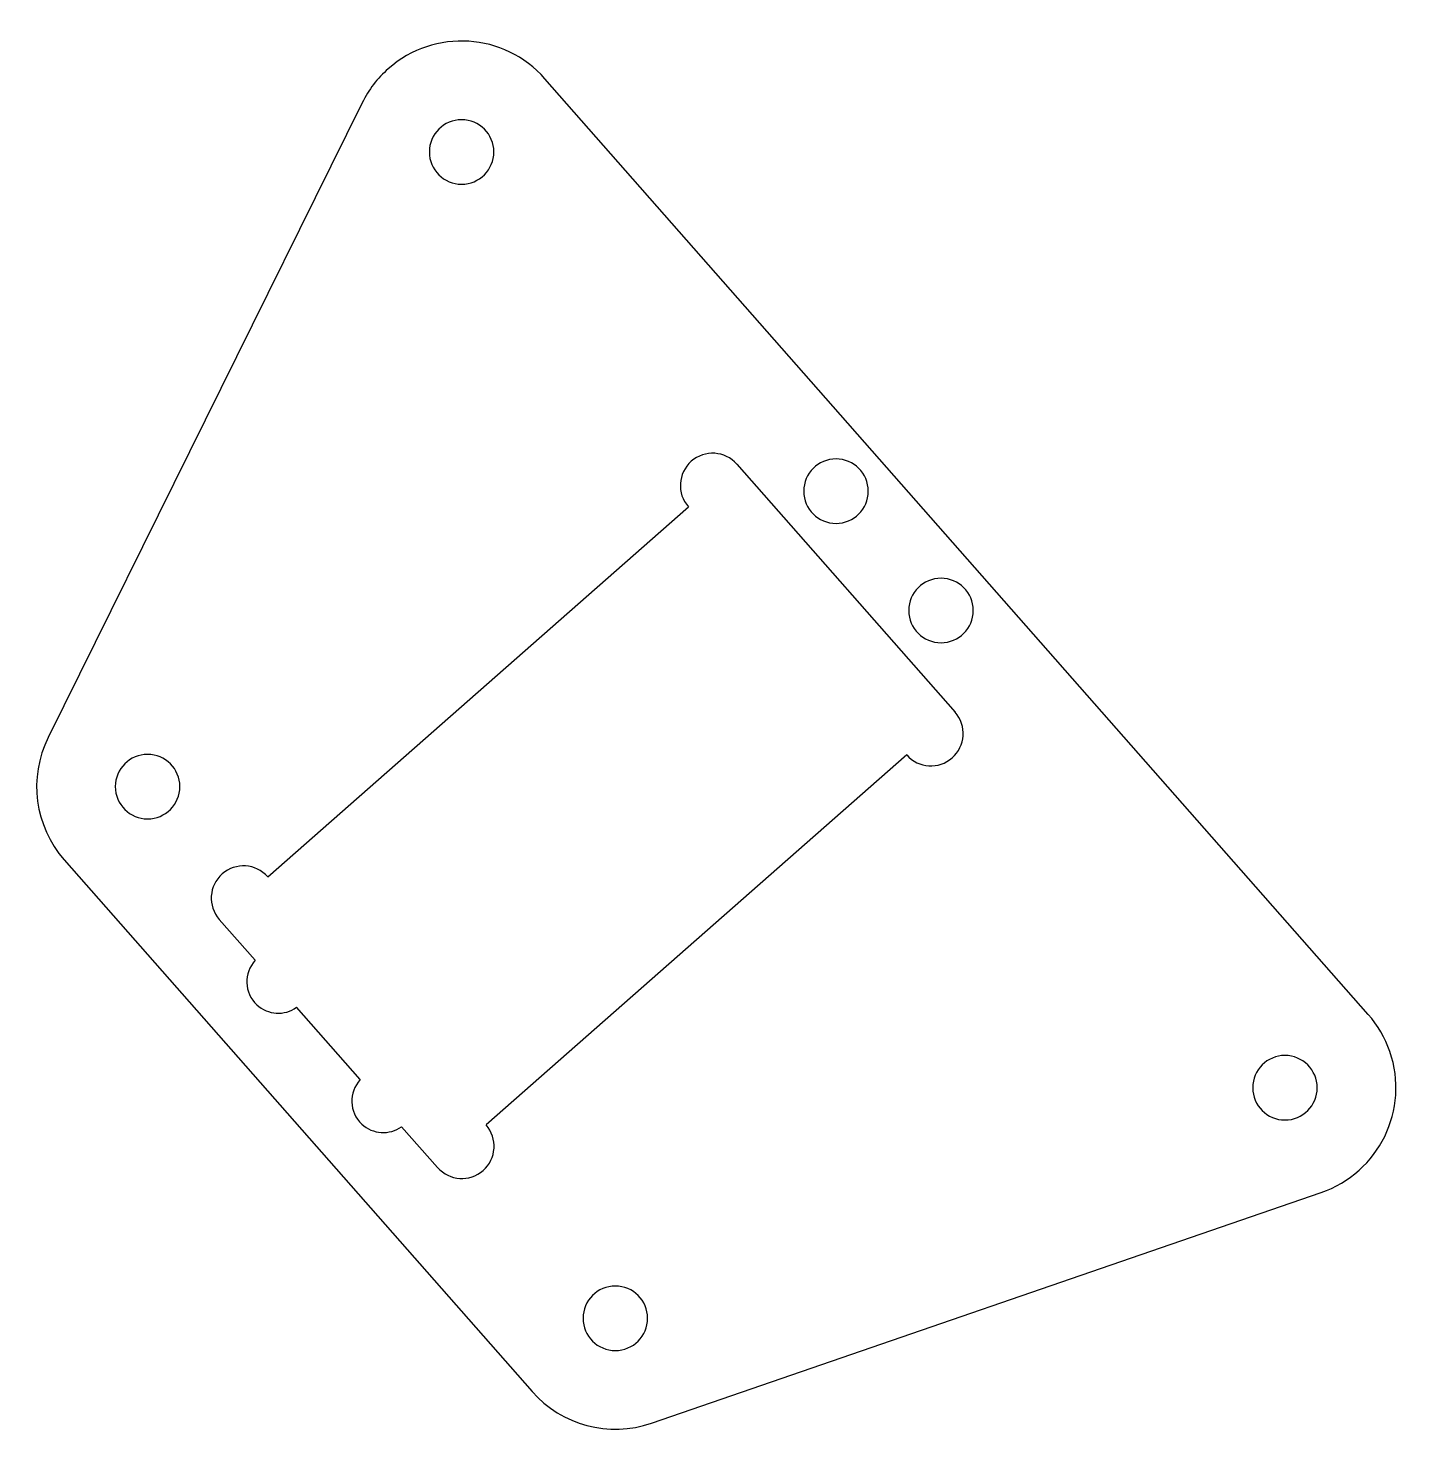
# Model space of a CAD drawing. Header units: inches. Extents: x 32.7 to 120.4, y 57.1 to 146.7.
import ezdxf

# ---------------------------------------------------------------- set-up
doc = ezdxf.new("R2010")
doc.units = ezdxf.units.IN
doc.header["$MEASUREMENT"] = 0

# ---------------------------------------------------------------- blocks, each defined once
blk = doc.blocks.new('block 2')
at = {"color": 7, "lineweight": 25}
blk.add_open_spline([(38.194, 98.51), (38.194, 99.642), (39.112, 100.56), (40.244, 100.56), (41.376, 100.56), (42.294, 99.642), (42.294, 98.51), (42.294, 97.378), (41.376, 96.46), (40.244, 96.46), (39.112, 96.46), (38.194, 97.378), (38.194, 98.51), (38.194, 98.51), (38.194, 98.51), (38.194, 98.51)], degree=3, knots=[0, 0, 0, 0, 1, 1, 1, 2, 2, 2, 3, 3, 3, 4, 4, 4, 5, 5, 5, 5], dxfattribs=at)
blk = doc.blocks.new('block 3')
at = {"color": 7, "lineweight": 25}
blk.add_open_spline([(67.917, 64.723), (67.917, 65.855), (68.835, 66.773), (69.967, 66.773), (71.099, 66.773), (72.017, 65.855), (72.017, 64.723), (72.017, 63.591), (71.099, 62.673), (69.967, 62.673), (68.835, 62.673), (67.917, 63.591), (67.917, 64.723), (67.917, 64.723), (67.917, 64.723), (67.917, 64.723)], degree=3, knots=[0, 0, 0, 0, 1, 1, 1, 2, 2, 2, 3, 3, 3, 4, 4, 4, 5, 5, 5, 5], dxfattribs=at)
blk = doc.blocks.new('block 4')
at = {"color": 7, "lineweight": 25}
blk.add_open_spline([(58.147, 138.844), (58.147, 139.976), (59.065, 140.894), (60.197, 140.894), (61.329, 140.894), (62.247, 139.976), (62.247, 138.844), (62.247, 137.712), (61.329, 136.794), (60.197, 136.794), (59.065, 136.794), (58.147, 137.712), (58.147, 138.844), (58.147, 138.844), (58.147, 138.844), (58.147, 138.844)], degree=3, knots=[0, 0, 0, 0, 1, 1, 1, 2, 2, 2, 3, 3, 3, 4, 4, 4, 5, 5, 5, 5], dxfattribs=at)
blk = doc.blocks.new('block 5')
at = {"color": 7, "lineweight": 25}
blk.add_open_spline([(110.465, 79.374), (110.465, 80.506), (111.383, 81.424), (112.515, 81.424), (113.647, 81.424), (114.565, 80.506), (114.565, 79.374), (114.565, 78.242), (113.647, 77.324), (112.515, 77.324), (111.383, 77.324), (110.465, 78.242), (110.465, 79.374), (110.465, 79.374), (110.465, 79.374), (110.465, 79.374)], degree=3, knots=[0, 0, 0, 0, 1, 1, 1, 2, 2, 2, 3, 3, 3, 4, 4, 4, 5, 5, 5, 5], dxfattribs=at)
blk = doc.blocks.new('block 6')
at = {"color": 7, "lineweight": 25}
blk.add_open_spline([(64.674, 60.067), (64.674, 60.067), (34.95, 93.853), (34.95, 93.853), (33.062, 96), (32.657, 99.074), (33.925, 101.636), (33.925, 101.636), (53.878, 141.97), (53.878, 141.97), (54.286, 142.794), (54.85, 143.53), (55.54, 144.137), (58.464, 146.709), (62.919, 146.424), (65.49, 143.501), (65.49, 143.501), (117.808, 84.031), (117.808, 84.031), (118.416, 83.34), (118.882, 82.538), (119.181, 81.669), (120.449, 77.988), (118.492, 73.976), (114.811, 72.708), (114.811, 72.708), (72.262, 58.057), (72.262, 58.057), (69.559, 57.127), (66.562, 57.92), (64.674, 60.067)], degree=3, knots=[0, 0, 0, 0, 1, 1, 1, 2, 2, 2, 3, 3, 3, 4, 4, 4, 5, 5, 5, 6, 6, 6, 7, 7, 7, 8, 8, 8, 9, 9, 9, 10, 10, 10, 10], dxfattribs=at)
blk = doc.blocks.new('block 7')
at = {"color": 7, "lineweight": 25}
blk.add_open_spline([(81.939, 117.286), (81.939, 118.418), (82.857, 119.336), (83.989, 119.336), (85.121, 119.336), (86.039, 118.418), (86.039, 117.286), (86.039, 116.154), (85.121, 115.236), (83.989, 115.236), (82.857, 115.236), (81.939, 116.154), (81.939, 117.286), (81.939, 117.286), (81.939, 117.286), (81.939, 117.286)], degree=3, knots=[0, 0, 0, 0, 1, 1, 1, 2, 2, 2, 3, 3, 3, 4, 4, 4, 5, 5, 5, 5], dxfattribs=at)
blk = doc.blocks.new('block 8')
at = {"color": 7, "lineweight": 25}
blk.add_open_spline([(88.61, 109.703), (88.61, 110.835), (89.528, 111.753), (90.66, 111.753), (91.792, 111.753), (92.71, 110.835), (92.71, 109.703), (92.71, 108.571), (91.792, 107.653), (90.66, 107.653), (89.528, 107.653), (88.61, 108.571), (88.61, 109.703), (88.61, 109.703), (88.61, 109.703), (88.61, 109.703)], degree=3, knots=[0, 0, 0, 0, 1, 1, 1, 2, 2, 2, 3, 3, 3, 4, 4, 4, 5, 5, 5, 5], dxfattribs=at)
blk = doc.blocks.new('block 9')
at = {"color": 7, "lineweight": 25}
blk.add_open_spline([(58.671, 74.302), (59.419, 73.452), (60.714, 73.37), (61.564, 74.117), (62.415, 74.865), (62.497, 76.161), (61.75, 77.011)], degree=3, knots=[0, 0, 0, 0, 1, 1, 1, 2, 2, 2, 2], dxfattribs=at)
blk = doc.blocks.new('block 10')
at = {"color": 7, "lineweight": 25}
blk.add_lwpolyline([(58.671, 74.302), (56.386, 76.9)], dxfattribs=at)
blk = doc.blocks.new('block 11')
at = {"color": 7, "lineweight": 25}
blk.add_open_spline([(53.757, 79.889), (53.005, 79.08), (53.051, 77.814), (53.86, 77.062), (54.556, 76.414), (55.612, 76.347), (56.386, 76.9)], degree=3, knots=[0, 0, 0, 0, 1, 1, 1, 2, 2, 2, 2], dxfattribs=at)
blk = doc.blocks.new('block 12')
at = {"color": 7, "lineweight": 25}
blk.add_lwpolyline([(53.757, 79.889), (49.715, 84.484)], dxfattribs=at)
blk = doc.blocks.new('block 13')
at = {"color": 7, "lineweight": 25}
blk.add_open_spline([(47.086, 87.472), (46.334, 86.663), (46.38, 85.397), (47.188, 84.645), (47.885, 83.997), (48.941, 83.93), (49.715, 84.484)], degree=3, knots=[0, 0, 0, 0, 1, 1, 1, 2, 2, 2, 2], dxfattribs=at)
blk = doc.blocks.new('block 14')
at = {"color": 7, "lineweight": 25}
blk.add_lwpolyline([(47.086, 87.472), (44.8, 90.07)], dxfattribs=at)
blk = doc.blocks.new('block 15')
at = {"color": 7, "lineweight": 25}
blk.add_open_spline([(47.879, 92.778), (47.131, 93.628), (45.836, 93.711), (44.986, 92.963), (44.135, 92.215), (44.053, 90.92), (44.8, 90.07)], degree=3, knots=[0, 0, 0, 0, 1, 1, 1, 2, 2, 2, 2], dxfattribs=at)
blk = doc.blocks.new('block 16')
at = {"color": 7, "lineweight": 25}
blk.add_lwpolyline([(47.879, 92.778), (74.608, 116.292)], dxfattribs=at)
blk = doc.blocks.new('block 17')
at = {"color": 7, "lineweight": 25}
blk.add_open_spline([(77.686, 119), (76.938, 119.85), (75.643, 119.933), (74.793, 119.185), (73.943, 118.437), (73.86, 117.142), (74.608, 116.292)], degree=3, knots=[0, 0, 0, 0, 1, 1, 1, 2, 2, 2, 2], dxfattribs=at)
blk = doc.blocks.new('block 18')
at = {"color": 7, "lineweight": 25}
blk.add_lwpolyline([(77.686, 119), (91.557, 103.233)], dxfattribs=at)
blk = doc.blocks.new('block 19')
at = {"color": 7, "lineweight": 25}
blk.add_open_spline([(88.479, 100.525), (89.226, 99.675), (90.522, 99.592), (91.372, 100.34), (92.222, 101.088), (92.305, 102.383), (91.557, 103.233)], degree=3, knots=[0, 0, 0, 0, 1, 1, 1, 2, 2, 2, 2], dxfattribs=at)
blk = doc.blocks.new('block 20')
at = {"color": 7, "lineweight": 25}
blk.add_lwpolyline([(88.479, 100.525), (61.75, 77.011)], dxfattribs=at)

msp = doc.modelspace()

# ---------------------------------------------------------------- block references
for name in ['block 6', 'block 4', 'block 17', 'block 7', 'block 18', 'block 16', 'block 8', 'block 19', 'block 2', 'block 20', 'block 15', 'block 14', 'block 13', 'block 12', 'block 5', 'block 11', 'block 10', 'block 9', 'block 3']:
    msp.add_blockref(name, (0, 0))

doc.saveas('drawing.dxf')
